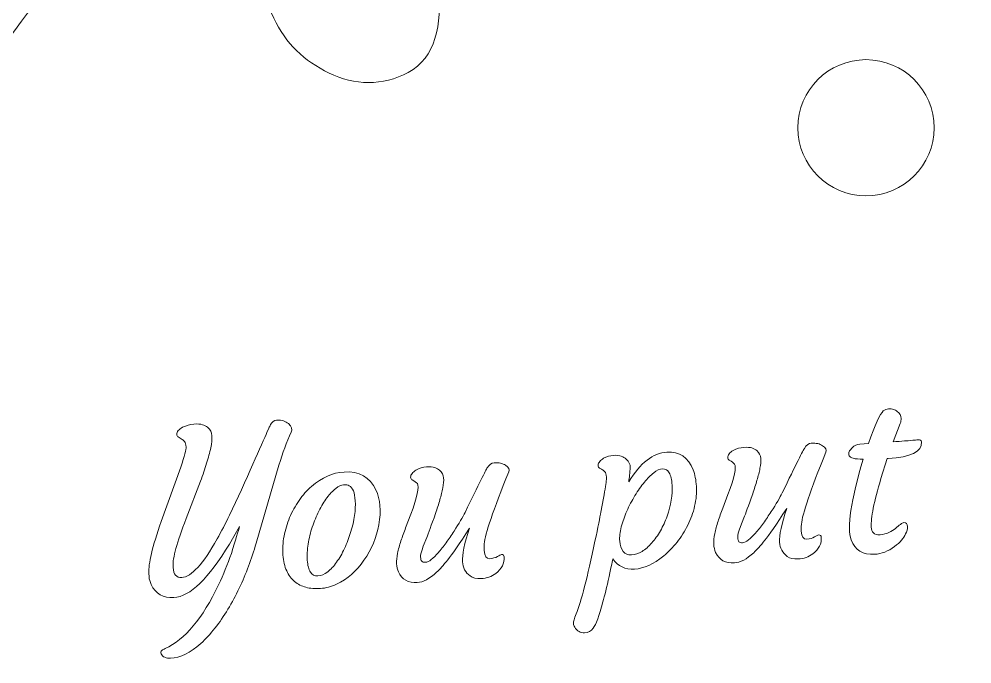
# Model space of a CAD drawing. Header units: inches. Extents: x -160 to 752, y 28 to 782.
# Drawn here: x 504.7 to 584, y 565.2 to 618.9 of the extents above; entities that cross this region are included whole.
import ezdxf

# ---------------------------------------------------------------- set-up
doc = ezdxf.new("R2010")
doc.units = ezdxf.units.IN
doc.header["$MEASUREMENT"] = 0
doc.layers.add('_U+0421_U+043B_U+043E_U+0439 1', color=7, linetype='Continuous')

# ---------------------------------------------------------------- blocks, each defined once
blk = doc.blocks.new('block 2')
at = {"layer": '_U+0421_U+043B_U+043E_U+0439 1', "color": 12, "lineweight": 9, "true_color": 0xe30513}
for points, knots in [([(305.09, 27.814), (184.245, 132.086), (55.294, 227.605), (-54.648, 344.614), (-130.379, 432.044), (-160.472, 554.527), (-106.382, 659.789), (-61.653, 746.823), (0.67, 769.936), (55.395, 761.155), (152.473, 745.576), (244.359, 626.028), (305.003, 559.166), (383.274, 640.557), (469.584, 781.891), (597.356, 753.442), (657.303, 740.096), (700.304, 699.787), (723.454, 645.646), (746.596, 591.535), (751.522, 539.494), (735.492, 482.616), (690.017, 321.273), (429.513, 136.472), (305.09, 27.814), (305.09, 27.814), (305.09, 27.814), (305.09, 27.814)], [0, 0, 0, 0, 1, 1, 1, 2, 2, 2, 3, 3, 3, 4, 4, 4, 5, 5, 5, 6, 6, 6, 7, 7, 7, 8, 8, 8, 9, 9, 9, 9]), ([(670.881, 364.337), (655.014, 380.541), (632.565, 427.432), (627.618, 477.666), (622.671, 527.9), (621.343, 580.311), (602.666, 628.662), (589.882, 661.76), (568.402, 688.477), (543.287, 712.936), (541.661, 711.847), (541.258, 708.778), (541.337, 708.111), (541.803, 704.212), (541.673, 700.705), (541.675, 697.299), (541.49, 692.714), (539.035, 688.354), (534.611, 686.779), (530.955, 685.476), (528.525, 686.499), (527.18, 688.24), (524.795, 691.327), (526.959, 699.995), (527.967, 703.857), (522.779, 702.348), (514.638, 698.887), (511.715, 703.18), (510.344, 705.194), (510.194, 707.528), (510.995, 709.722), (511.795, 711.915), (513.066, 713.554), (515.074, 714.764), (519.191, 717.244), (526.433, 717.482), (531.321, 717.208), (532.897, 717.12), (535.12, 718.535), (535.978, 719.886), (526.652, 728.656), (516.264, 737.135), (506.629, 745.688)], [0, 0, 0, 0, 1, 1, 1, 2, 2, 2, 3, 3, 3, 4, 4, 4, 5, 5, 5, 6, 6, 6, 7, 7, 7, 8, 8, 8, 9, 9, 9, 10, 10, 10, 11, 11, 11, 12, 12, 12, 13, 13, 13, 14, 14, 14, 14]), ([(579.118, 671.93), (563.354, 665.622), (547.381, 659.031), (531.383, 646.389), (532.301, 644.661), (534.518, 644.383), (535.191, 644.395), (539.117, 644.461), (542.591, 643.975), (545.98, 643.63), (550.523, 642.98), (554.61, 640.093), (555.726, 635.532), (556.651, 631.762), (555.385, 629.448), (553.516, 628.288), (550.203, 626.23), (541.801, 629.264), (538.06, 630.661), (539.033, 625.346), (541.648, 616.895), (537.08, 614.424), (534.937, 613.265), (532.599, 613.354), (530.498, 614.373), (528.398, 615.393), (526.897, 616.824), (525.898, 618.945), (523.849, 623.294), (524.351, 630.522), (525.12, 635.357), (525.369, 636.915), (524.806, 638.649), (523.549, 639.64), (517.372, 633.804), (510.588, 626.303), (504.316, 617.896), (480.883, 586.487), (456.694, 534.634), (430.409, 501.711), (431.53, 500.106), (433.73, 499.782), (434.395, 499.874), (438.284, 500.413), (441.793, 500.35), (445.198, 500.417), (449.786, 500.32), (454.192, 497.948), (455.85, 493.555), (457.222, 489.924), (456.246, 487.475), (454.531, 486.097), (451.49, 483.654), (442.783, 485.652), (438.902, 486.587), (440.51, 481.428), (444.125, 473.355), (439.888, 470.351), (437.901, 468.941), (435.57, 468.748), (433.361, 469.506), (431.152, 470.264), (429.49, 471.504), (428.242, 473.489), (425.684, 477.558), (425.309, 484.795), (425.489, 489.687), (425.549, 491.264), (424.78, 492.917), (423.412, 493.75), (394.214, 462.004), (361.883, 456.554), (326.536, 457.856), (291.19, 459.158), (252.356, 466.426), (220.233, 490.946), (188.11, 515.465), (162.695, 557.236), (136.22, 588.276), (114.092, 614.217), (90.283, 633.239), (69.003, 643.796), (67.842, 642.221), (68.554, 640.101), (68.854, 639.5), (70.613, 635.989), (71.678, 632.646), (72.832, 629.442), (74.213, 625.065), (73.379, 620.133), (69.751, 617.151), (66.752, 614.687), (64.118, 614.827), (62.264, 616.01), (58.973, 618.105), (58.073, 626.994), (57.715, 630.969), (53.344, 627.792), (46.856, 621.779), (42.652, 624.828), (40.68, 626.258), (39.748, 628.403), (39.759, 630.739), (39.768, 633.074), (40.41, 635.046), (41.889, 636.865), (44.923, 640.593), (51.657, 643.269), (56.347, 644.667), (57.861, 645.118), (59.18, 646.376), (59.53, 647.939), (34.924, 656.842), (11.318, 654.929), (-10.354, 652.425)], [0, 0, 0, 0, 1, 1, 1, 2, 2, 2, 3, 3, 3, 4, 4, 4, 5, 5, 5, 6, 6, 6, 7, 7, 7, 8, 8, 8, 9, 9, 9, 10, 10, 10, 11, 11, 11, 12, 12, 12, 13, 13, 13, 14, 14, 14, 15, 15, 15, 16, 16, 16, 17, 17, 17, 18, 18, 18, 19, 19, 19, 20, 20, 20, 21, 21, 21, 22, 22, 22, 23, 23, 23, 24, 24, 24, 25, 25, 25, 26, 26, 26, 27, 27, 27, 28, 28, 28, 29, 29, 29, 30, 30, 30, 31, 31, 31, 32, 32, 32, 33, 33, 33, 34, 34, 34, 35, 35, 35, 36, 36, 36, 37, 37, 37, 38, 38, 38, 38]), ([(368.444, 630.967), (378.343, 624.631), (388.243, 618.295), (397.961, 611.693), (397.249, 610.259), (396.105, 609.49), (394.528, 609.413), (389.638, 609.174), (382.461, 608.18), (378.626, 605.282), (376.755, 603.869), (375.663, 602.106), (375.097, 599.841), (374.531, 597.574), (374.923, 595.269), (376.498, 593.41), (379.854, 589.447), (387.588, 593.741), (392.59, 595.784), (391.991, 591.837), (390.747, 582.991), (393.442, 580.171), (394.961, 578.58), (397.485, 577.817), (400.985, 579.496), (405.22, 581.525), (407.205, 586.117), (406.909, 590.697), (406.551, 594.084), (406.313, 597.585), (405.441, 601.414), (405.293, 602.069), (405.109, 604.297), (406.612, 605.55), (430.895, 588.411), (453.347, 569.482), (471.759, 543.656), (499.533, 504.695), (517.314, 450.946), (500.056, 389.009), (482.799, 327.073), (430.596, 256.903), (406.606, 207.427), (393.541, 180.483), (391.138, 191.769), (388.23, 141.243)], [0, 0, 0, 0, 1, 1, 1, 2, 2, 2, 3, 3, 3, 4, 4, 4, 5, 5, 5, 6, 6, 6, 7, 7, 7, 8, 8, 8, 9, 9, 9, 10, 10, 10, 11, 11, 11, 12, 12, 12, 13, 13, 13, 14, 14, 14, 15, 15, 15, 15]), ([(734.596, 615.171), (715.068, 606.429), (695.541, 597.686), (677.914, 587.377), (678.45, 585.495), (680.709, 584.446), (681.368, 584.317), (685.222, 583.563), (688.519, 582.363), (691.761, 581.318), (696.068, 579.734), (699.463, 576.059), (699.603, 571.365), (699.721, 567.486), (698, 565.487), (695.93, 564.742), (692.261, 563.42), (684.676, 568.141), (681.31, 570.287), (681.153, 564.886), (681.946, 556.076), (676.963, 554.612), (674.625, 553.926), (672.358, 554.5), (670.515, 555.936), (668.674, 557.372), (667.505, 559.084), (666.97, 561.367), (665.874, 566.047), (667.873, 573.012), (669.635, 577.58), (670.203, 579.052), (670.013, 580.865), (668.991, 582.097), (655.039, 573.103), (642.523, 562.613), (632.674, 550.234), (610.05, 521.798), (601.028, 481.695), (582.529, 450.134), (581.065, 450.78), (580.089, 452.319), (579.941, 453.891), (579.482, 458.765), (578.168, 465.89), (575.101, 469.592), (573.605, 471.397), (571.795, 472.41), (569.507, 472.874), (567.218, 473.338), (564.931, 472.842), (563.145, 471.185), (559.336, 467.655), (563.973, 460.121), (566.239, 455.216), (562.269, 455.637), (553.376, 456.483), (550.68, 453.665), (549.159, 452.076), (548.51, 449.519), (550.344, 446.098), (552.561, 441.96), (557.238, 440.182), (561.799, 440.684), (565.168, 441.193), (568.654, 441.588), (572.439, 442.63), (573.088, 442.808), (575.4, 442.795), (576.719, 441.35), (555.966, 411.271), (524.705, 390.147), (493.444, 369.023)], [0, 0, 0, 0, 1, 1, 1, 2, 2, 2, 3, 3, 3, 4, 4, 4, 5, 5, 5, 6, 6, 6, 7, 7, 7, 8, 8, 8, 9, 9, 9, 10, 10, 10, 11, 11, 11, 12, 12, 12, 13, 13, 13, 14, 14, 14, 15, 15, 15, 16, 16, 16, 17, 17, 17, 18, 18, 18, 19, 19, 19, 20, 20, 20, 21, 21, 21, 22, 22, 22, 23, 23, 23, 24, 24, 24, 24]), ([(575.155, 615.489), (578.286, 615.489), (580.824, 612.951), (580.824, 609.82), (580.824, 606.689), (578.286, 604.151), (575.155, 604.151), (572.023, 604.151), (569.485, 606.689), (569.485, 609.82), (569.485, 612.951), (572.023, 615.489), (575.155, 615.489), (575.155, 615.489), (575.155, 615.489), (575.155, 615.489)], [0, 0, 0, 0, 1, 1, 1, 2, 2, 2, 3, 3, 3, 4, 4, 4, 5, 5, 5, 5])]:
    blk.add_open_spline(points, degree=3, knots=knots, dxfattribs=at)
at = {"layer": '_U+0421_U+043B_U+043E_U+0439 1', "lineweight": 0}
for points, knots in [([(578.314, 576.957), (578.492, 576.968), (578.587, 576.855), (578.601, 576.615), (578.614, 576.416), (578.564, 576.215), (578.453, 576.021), (578.313, 575.659), (578.004, 575.302), (577.531, 574.957), (576.993, 574.561), (576.443, 574.349), (575.876, 574.314), (574.897, 574.253), (574.247, 574.651), (573.93, 575.513), (573.558, 576.535), (573.887, 578.77), (574.921, 582.218), (574.217, 582.234), (573.829, 582.332), (573.755, 582.512), (573.736, 582.564), (573.723, 582.622), (573.719, 582.688), (573.716, 582.75), (573.739, 582.826), (573.79, 582.917), (573.844, 583.005), (573.913, 583.091), (573.999, 583.177), (574.203, 583.365), (574.412, 583.469), (574.631, 583.482), (574.631, 583.482), (575.353, 583.527), (575.353, 583.527), (575.916, 585.107), (576.329, 586.011), (576.596, 586.243), (576.724, 586.348), (576.871, 586.404), (577.033, 586.414), (577.198, 586.424), (577.336, 586.414), (577.448, 586.377), (577.559, 586.341), (577.663, 586.287), (577.752, 586.212), (577.956, 586.043), (578.069, 585.843), (578.083, 585.619), (578.09, 585.498), (578.061, 585.355), (578, 585.192), (578, 585.192), (577.414, 583.683), (577.414, 583.683), (577.414, 583.683), (577.632, 583.696), (577.632, 583.696), (578.01, 583.719), (578.314, 583.741), (578.545, 583.762), (578.545, 583.762), (578.719, 583.772), (579.064, 583.8), (579.18, 583.813), (579.326, 583.825), (579.497, 583.836), (579.672, 583.847), (579.763, 583.79), (579.771, 583.662), (579.82, 582.858), (578.895, 582.398), (576.997, 582.28), (576.997, 582.28), (576.922, 582.276), (576.922, 582.276), (576.922, 582.276), (576.401, 580.63), (576.401, 580.63), (575.818, 578.689), (575.551, 577.337), (575.598, 576.577), (575.611, 576.365), (575.671, 576.202), (575.775, 576.09), (575.879, 575.975), (576.067, 575.927), (576.335, 575.943), (576.602, 575.96), (576.843, 576.022), (577.055, 576.126), (577.267, 576.233), (577.455, 576.344), (577.613, 576.469), (577.768, 576.592), (577.905, 576.7), (578.017, 576.801), (578.131, 576.899), (578.23, 576.952), (578.314, 576.957), (578.314, 576.957), (578.314, 576.957), (578.314, 576.957)], [0, 0, 0, 0, 1, 1, 1, 2, 2, 2, 3, 3, 3, 4, 4, 4, 5, 5, 5, 6, 6, 6, 7, 7, 7, 8, 8, 8, 9, 9, 9, 10, 10, 10, 11, 11, 11, 12, 12, 12, 13, 13, 13, 14, 14, 14, 15, 15, 15, 16, 16, 16, 17, 17, 17, 18, 18, 18, 19, 19, 19, 20, 20, 20, 21, 21, 21, 22, 22, 22, 23, 23, 23, 24, 24, 24, 25, 25, 25, 26, 26, 26, 27, 27, 27, 28, 28, 28, 29, 29, 29, 30, 30, 30, 31, 31, 31, 32, 32, 32, 33, 33, 33, 34, 34, 34, 35, 35, 35, 35]), ([(517.521, 573.21), (517.557, 572.631), (517.793, 572.354), (518.232, 572.381), (519.036, 572.431), (520.018, 573.502), (521.177, 575.598), (521.523, 576.216), (521.868, 576.869), (522.21, 577.557), (522.21, 577.557), (523.196, 579.672), (523.196, 579.672), (524.6, 582.856), (525.411, 584.67), (525.627, 585.118), (525.736, 585.344), (525.903, 585.463), (526.127, 585.477), (526.351, 585.491), (526.544, 585.472), (526.7, 585.419), (526.853, 585.362), (526.99, 585.286), (527.109, 585.191), (527.379, 584.963), (527.457, 584.724), (527.344, 584.473), (526.966, 583.655), (526.625, 582.746), (526.321, 581.742), (526.321, 581.742), (524.433, 575.239), (524.433, 575.239), (524.229, 574.579), (524.016, 573.94), (523.791, 573.326), (523.566, 572.711), (523.307, 572.098), (523.02, 571.486), (522.728, 570.877), (522.418, 570.291), (522.078, 569.732), (521.74, 569.173), (521.381, 568.654), (521.001, 568.168), (520.625, 567.684), (520.231, 567.26), (519.826, 566.891), (518.963, 566.118), (518.119, 565.703), (517.291, 565.652), (517.132, 565.642), (516.976, 565.67), (516.819, 565.735), (516.663, 565.798), (516.565, 565.895), (516.526, 566.027), (516.487, 566.159), (516.503, 566.251), (516.572, 566.305), (516.643, 566.359), (516.737, 566.412), (516.855, 566.469), (518.496, 567.2), (519.978, 568.971), (521.303, 571.783), (521.689, 572.614), (522.043, 573.477), (522.36, 574.369), (522.718, 575.52), (522.946, 576.276), (523.046, 576.629), (523.046, 576.629), (522.211, 575.167), (522.211, 575.167), (520.466, 572.279), (518.922, 570.795), (517.581, 570.712), (516.676, 570.656), (516.046, 571.014), (515.695, 571.787), (515.586, 572.03), (515.529, 572.239), (515.518, 572.417), (515.518, 572.417), (515.497, 572.763), (515.497, 572.763), (515.451, 573.498), (515.792, 574.927), (516.524, 577.043), (516.524, 577.043), (518.148, 581.578), (518.148, 581.578), (518.459, 582.483), (518.609, 583.036), (518.597, 583.242), (518.584, 583.444), (518.537, 583.594), (518.459, 583.696), (518.378, 583.794), (518.292, 583.87), (518.198, 583.927), (518.198, 583.927), (517.936, 584.092), (517.936, 584.092), (517.863, 584.138), (517.82, 584.207), (517.815, 584.307), (517.808, 584.403), (517.852, 584.503), (517.943, 584.606), (518.034, 584.711), (518.156, 584.803), (518.31, 584.885), (518.619, 585.045), (518.927, 585.135), (519.232, 585.154), (519.541, 585.173), (519.779, 585.154), (519.951, 585.102), (520.124, 585.047), (520.266, 584.977), (520.381, 584.884), (520.608, 584.698), (520.729, 584.462), (520.747, 584.178), (520.763, 583.898), (520.732, 583.561), (520.65, 583.171), (520.564, 582.781), (520.453, 582.352), (520.306, 581.89), (520.16, 581.424), (519.99, 580.932), (519.797, 580.413), (519.797, 580.413), (518.599, 577.28), (518.599, 577.28), (517.835, 575.284), (517.474, 573.974), (517.513, 573.347), (517.513, 573.347), (517.521, 573.21), (517.521, 573.21), (517.521, 573.21), (517.521, 573.21), (517.521, 573.21)], [0, 0, 0, 0, 1, 1, 1, 2, 2, 2, 3, 3, 3, 4, 4, 4, 5, 5, 5, 6, 6, 6, 7, 7, 7, 8, 8, 8, 9, 9, 9, 10, 10, 10, 11, 11, 11, 12, 12, 12, 13, 13, 13, 14, 14, 14, 15, 15, 15, 16, 16, 16, 17, 17, 17, 18, 18, 18, 19, 19, 19, 20, 20, 20, 21, 21, 21, 22, 22, 22, 23, 23, 23, 24, 24, 24, 25, 25, 25, 26, 26, 26, 27, 27, 27, 28, 28, 28, 29, 29, 29, 30, 30, 30, 31, 31, 31, 32, 32, 32, 33, 33, 33, 34, 34, 34, 35, 35, 35, 36, 36, 36, 37, 37, 37, 38, 38, 38, 39, 39, 39, 40, 40, 40, 41, 41, 41, 42, 42, 42, 43, 43, 43, 44, 44, 44, 45, 45, 45, 46, 46, 46, 47, 47, 47, 48, 48, 48, 49, 49, 49, 49]), ([(571.213, 575.921), (571.353, 575.929), (571.429, 575.865), (571.438, 575.725), (571.471, 575.195), (571.236, 574.734), (570.735, 574.343), (570.397, 574.091), (569.99, 573.95), (569.513, 573.921), (569.124, 573.896), (568.821, 573.968), (568.602, 574.139), (568.211, 574.444), (568.002, 574.834), (567.973, 575.308), (567.935, 575.912), (568.131, 576.85), (568.559, 578.121), (567.7, 576.799), (567.094, 575.916), (566.743, 575.476), (566.391, 575.035), (566.082, 574.691), (565.818, 574.443), (565.239, 573.907), (564.702, 573.623), (564.21, 573.593), (563.456, 573.546), (562.934, 573.839), (562.644, 574.475), (562.557, 574.673), (562.509, 574.898), (562.493, 575.157), (562.477, 575.416), (562.503, 575.708), (562.57, 576.034), (562.638, 576.358), (562.733, 576.698), (562.851, 577.056), (562.97, 577.41), (563.1, 577.775), (563.243, 578.15), (563.243, 578.15), (563.668, 579.277), (563.668, 579.277), (564.214, 580.721), (564.396, 581.57), (564.215, 581.822), (564.136, 581.933), (563.991, 582.04), (563.781, 582.142), (563.707, 582.182), (563.665, 582.251), (563.659, 582.36), (563.652, 582.466), (563.689, 582.572), (563.774, 582.674), (563.855, 582.776), (563.966, 582.867), (564.101, 582.95), (564.388, 583.109), (564.683, 583.196), (564.982, 583.214), (565.278, 583.233), (565.508, 583.216), (565.667, 583.163), (565.827, 583.107), (565.957, 583.034), (566.062, 582.944), (566.274, 582.753), (566.388, 582.538), (566.403, 582.295), (566.418, 582.052), (566.398, 581.776), (566.335, 581.471), (566.275, 581.164), (566.193, 580.831), (566.087, 580.471), (565.981, 580.111), (565.864, 579.734), (565.734, 579.348), (565.374, 578.337), (565.131, 577.669), (565.004, 577.342), (565.004, 577.342), (564.711, 576.62), (564.711, 576.62), (564.547, 576.188), (564.472, 575.886), (564.482, 575.718), (564.493, 575.546), (564.528, 575.427), (564.585, 575.361), (564.646, 575.293), (564.748, 575.265), (564.891, 575.274), (565.034, 575.283), (565.196, 575.361), (565.374, 575.507), (565.556, 575.653), (565.75, 575.843), (565.964, 576.081), (566.174, 576.323), (566.392, 576.596), (566.616, 576.907), (566.842, 577.218), (567.059, 577.538), (567.273, 577.867), (567.69, 578.518), (567.996, 579.037), (568.184, 579.428), (569.334, 581.788), (569.948, 583.024), (570.026, 583.132), (570.207, 583.406), (570.398, 583.549), (570.599, 583.561), (570.803, 583.574), (570.985, 583.563), (571.137, 583.526), (571.292, 583.491), (571.428, 583.434), (571.542, 583.354), (571.808, 583.183), (571.904, 582.998), (571.822, 582.805), (570.531, 579.616), (569.85, 577.619), (569.785, 576.815), (569.77, 576.539), (569.766, 576.348), (569.773, 576.245), (569.802, 575.783), (569.956, 575.558), (570.236, 575.576), (570.498, 575.592), (570.711, 575.655), (570.875, 575.759), (571.041, 575.863), (571.153, 575.917), (571.213, 575.921), (571.213, 575.921), (571.213, 575.921), (571.213, 575.921)], [0, 0, 0, 0, 1, 1, 1, 2, 2, 2, 3, 3, 3, 4, 4, 4, 5, 5, 5, 6, 6, 6, 7, 7, 7, 8, 8, 8, 9, 9, 9, 10, 10, 10, 11, 11, 11, 12, 12, 12, 13, 13, 13, 14, 14, 14, 15, 15, 15, 16, 16, 16, 17, 17, 17, 18, 18, 18, 19, 19, 19, 20, 20, 20, 21, 21, 21, 22, 22, 22, 23, 23, 23, 24, 24, 24, 25, 25, 25, 26, 26, 26, 27, 27, 27, 28, 28, 28, 29, 29, 29, 30, 30, 30, 31, 31, 31, 32, 32, 32, 33, 33, 33, 34, 34, 34, 35, 35, 35, 36, 36, 36, 37, 37, 37, 38, 38, 38, 39, 39, 39, 40, 40, 40, 41, 41, 41, 42, 42, 42, 43, 43, 43, 44, 44, 44, 45, 45, 45, 46, 46, 46, 47, 47, 47, 48, 48, 48, 48]), ([(554.09, 573.928), (554.083, 573.837), (553.982, 573.349), (553.783, 572.461), (553.585, 571.576), (553.415, 570.874), (553.276, 570.349), (552.963, 569.182), (552.692, 568.452), (552.46, 568.157), (552.271, 567.926), (552.035, 567.799), (551.749, 567.781), (551.403, 567.76), (551.127, 567.915), (550.923, 568.243), (550.864, 568.339), (550.829, 568.444), (550.821, 568.562), (550.814, 568.684), (550.888, 568.945), (551.048, 569.352), (551.466, 570.385), (551.985, 572.403), (552.607, 575.403), (552.858, 576.592), (553.021, 577.399), (553.098, 577.826), (553.098, 577.826), (553.321, 578.985), (553.321, 578.985), (553.461, 579.75), (553.542, 580.271), (553.559, 580.545), (553.577, 580.818), (553.546, 581.007), (553.474, 581.115), (553.398, 581.226), (553.318, 581.305), (553.227, 581.356), (553.139, 581.41), (553.058, 581.455), (552.981, 581.494), (552.907, 581.53), (552.871, 581.606), (552.877, 581.719), (552.882, 581.835), (552.926, 581.941), (553.007, 582.04), (553.092, 582.139), (553.196, 582.227), (553.326, 582.303), (553.592, 582.448), (553.865, 582.528), (554.139, 582.544), (554.417, 582.562), (554.637, 582.544), (554.8, 582.485), (554.963, 582.43), (555.099, 582.344), (555.209, 582.235), (555.442, 582.012), (555.553, 581.787), (555.545, 581.562), (555.512, 581.087), (555.471, 580.681), (555.417, 580.344), (556.388, 581.924), (557.445, 582.749), (558.592, 582.82), (559.633, 582.884), (560.36, 582.388), (560.782, 581.335), (560.927, 580.965), (561.014, 580.508), (561.048, 579.966), (561.082, 579.427), (561.034, 578.876), (560.903, 578.321), (560.771, 577.769), (560.582, 577.238), (560.332, 576.734), (560.082, 576.231), (559.785, 575.759), (559.439, 575.328), (559.094, 574.894), (558.723, 574.511), (558.328, 574.18), (557.492, 573.494), (556.682, 573.128), (555.904, 573.08), (555.125, 573.032), (554.519, 573.313), (554.09, 573.928), (554.09, 573.928), (554.09, 573.928), (554.09, 573.928)], [0, 0, 0, 0, 1, 1, 1, 2, 2, 2, 3, 3, 3, 4, 4, 4, 5, 5, 5, 6, 6, 6, 7, 7, 7, 8, 8, 8, 9, 9, 9, 10, 10, 10, 11, 11, 11, 12, 12, 12, 13, 13, 13, 14, 14, 14, 15, 15, 15, 16, 16, 16, 17, 17, 17, 18, 18, 18, 19, 19, 19, 20, 20, 20, 21, 21, 21, 22, 22, 22, 23, 23, 23, 24, 24, 24, 25, 25, 25, 26, 26, 26, 27, 27, 27, 28, 28, 28, 29, 29, 29, 30, 30, 30, 31, 31, 31, 32, 32, 32, 32]), ([(544.831, 574.291), (544.972, 574.299), (545.048, 574.235), (545.055, 574.095), (545.089, 573.565), (544.854, 573.104), (544.353, 572.713), (544.015, 572.461), (543.608, 572.32), (543.131, 572.291), (542.742, 572.267), (542.44, 572.339), (542.221, 572.509), (541.829, 572.814), (541.62, 573.204), (541.591, 573.678), (541.555, 574.282), (541.749, 575.22), (542.177, 576.491), (541.318, 575.169), (540.712, 574.286), (540.361, 573.846), (540.01, 573.405), (539.699, 573.061), (539.436, 572.813), (538.856, 572.277), (538.321, 571.993), (537.828, 571.963), (537.074, 571.916), (536.553, 572.209), (536.263, 572.845), (536.176, 573.043), (536.128, 573.268), (536.111, 573.527), (536.096, 573.786), (536.121, 574.078), (536.188, 574.404), (536.256, 574.727), (536.351, 575.068), (536.47, 575.426), (536.588, 575.78), (536.719, 576.145), (536.862, 576.52), (536.862, 576.52), (537.286, 577.647), (537.286, 577.647), (537.832, 579.091), (538.013, 579.941), (537.833, 580.192), (537.754, 580.303), (537.61, 580.41), (537.4, 580.513), (537.326, 580.552), (537.284, 580.621), (537.277, 580.73), (537.27, 580.836), (537.307, 580.942), (537.392, 581.044), (537.473, 581.145), (537.584, 581.237), (537.719, 581.32), (538.007, 581.479), (538.302, 581.566), (538.6, 581.584), (538.896, 581.603), (539.126, 581.586), (539.285, 581.533), (539.446, 581.477), (539.575, 581.404), (539.681, 581.314), (539.892, 581.123), (540.006, 580.908), (540.021, 580.665), (540.036, 580.422), (540.015, 580.146), (539.953, 579.841), (539.894, 579.534), (539.811, 579.201), (539.705, 578.841), (539.599, 578.481), (539.482, 578.104), (539.352, 577.718), (538.993, 576.708), (538.749, 576.039), (538.622, 575.712), (538.622, 575.712), (538.329, 574.99), (538.329, 574.99), (538.165, 574.558), (538.09, 574.256), (538.1, 574.087), (538.111, 573.916), (538.147, 573.796), (538.203, 573.731), (538.264, 573.663), (538.366, 573.635), (538.51, 573.644), (538.653, 573.653), (538.814, 573.731), (538.993, 573.877), (539.174, 574.023), (539.368, 574.213), (539.582, 574.451), (539.793, 574.692), (540.011, 574.966), (540.235, 575.277), (540.46, 575.588), (540.678, 575.908), (540.892, 576.237), (541.308, 576.888), (541.614, 577.408), (541.803, 577.798), (542.952, 580.158), (543.566, 581.394), (543.644, 581.502), (543.824, 581.776), (544.016, 581.919), (544.219, 581.931), (544.421, 581.944), (544.603, 581.934), (544.755, 581.896), (544.911, 581.862), (545.046, 581.804), (545.16, 581.724), (545.427, 581.553), (545.522, 581.368), (545.441, 581.175), (544.149, 577.986), (543.469, 575.99), (543.403, 575.185), (543.388, 574.908), (543.385, 574.718), (543.391, 574.615), (543.42, 574.154), (543.575, 573.929), (543.855, 573.946), (544.116, 573.962), (544.328, 574.025), (544.494, 574.129), (544.66, 574.233), (544.772, 574.287), (544.831, 574.291), (544.831, 574.291), (544.831, 574.291), (544.831, 574.291)], [0, 0, 0, 0, 1, 1, 1, 2, 2, 2, 3, 3, 3, 4, 4, 4, 5, 5, 5, 6, 6, 6, 7, 7, 7, 8, 8, 8, 9, 9, 9, 10, 10, 10, 11, 11, 11, 12, 12, 12, 13, 13, 13, 14, 14, 14, 15, 15, 15, 16, 16, 16, 17, 17, 17, 18, 18, 18, 19, 19, 19, 20, 20, 20, 21, 21, 21, 22, 22, 22, 23, 23, 23, 24, 24, 24, 25, 25, 25, 26, 26, 26, 27, 27, 27, 28, 28, 28, 29, 29, 29, 30, 30, 30, 31, 31, 31, 32, 32, 32, 33, 33, 33, 34, 34, 34, 35, 35, 35, 36, 36, 36, 37, 37, 37, 38, 38, 38, 39, 39, 39, 40, 40, 40, 41, 41, 41, 42, 42, 42, 43, 43, 43, 44, 44, 44, 45, 45, 45, 46, 46, 46, 47, 47, 47, 48, 48, 48, 48]), ([(527.623, 572.045), (527.353, 572.273), (527.135, 572.569), (526.965, 572.937), (526.795, 573.302), (526.693, 573.739), (526.655, 574.25), (526.618, 574.761), (526.648, 575.282), (526.746, 575.813), (526.845, 576.345), (526.998, 576.861), (527.211, 577.362), (527.42, 577.866), (527.682, 578.339), (527.992, 578.786), (528.303, 579.231), (528.653, 579.628), (529.042, 579.968), (529.888, 580.705), (530.789, 581.102), (531.742, 581.161), (532.998, 581.238), (533.88, 580.742), (534.393, 579.667), (534.758, 578.889), (534.835, 577.927), (534.625, 576.775), (534.434, 575.719), (534.025, 574.737), (533.396, 573.822), (532.774, 572.911), (532.018, 572.245), (531.121, 571.824), (530.669, 571.611), (530.22, 571.493), (529.773, 571.465), (529.325, 571.437), (528.923, 571.469), (528.566, 571.562), (528.211, 571.656), (527.894, 571.818), (527.623, 572.045), (527.623, 572.045), (527.623, 572.045), (527.623, 572.045)], [0, 0, 0, 0, 1, 1, 1, 2, 2, 2, 3, 3, 3, 4, 4, 4, 5, 5, 5, 6, 6, 6, 7, 7, 7, 8, 8, 8, 9, 9, 9, 10, 10, 10, 11, 11, 11, 12, 12, 12, 13, 13, 13, 14, 14, 14, 15, 15, 15, 15]), ([(555.261, 577.91), (555.066, 577.466), (554.912, 577.028), (554.801, 576.593), (554.689, 576.16), (554.646, 575.767), (554.668, 575.412), (554.689, 575.06), (554.785, 574.775), (554.949, 574.553), (555.116, 574.335), (555.35, 574.237), (555.646, 574.256), (555.945, 574.274), (556.236, 574.37), (556.522, 574.55), (556.808, 574.731), (557.078, 574.966), (557.339, 575.257), (557.599, 575.549), (557.838, 575.886), (558.055, 576.268), (558.272, 576.651), (558.457, 577.053), (558.609, 577.479), (558.936, 578.403), (559.077, 579.272), (559.027, 580.079), (559, 580.518), (558.92, 580.854), (558.789, 581.093), (558.659, 581.329), (558.473, 581.439), (558.234, 581.424), (557.991, 581.409), (557.747, 581.301), (557.497, 581.097), (557.247, 580.897), (556.988, 580.634), (556.721, 580.308), (556.452, 579.985), (556.194, 579.612), (555.938, 579.196), (555.682, 578.78), (555.455, 578.353), (555.261, 577.91), (555.261, 577.91), (555.261, 577.91), (555.261, 577.91)], [0, 0, 0, 0, 1, 1, 1, 2, 2, 2, 3, 3, 3, 4, 4, 4, 5, 5, 5, 6, 6, 6, 7, 7, 7, 8, 8, 8, 9, 9, 9, 10, 10, 10, 11, 11, 11, 12, 12, 12, 13, 13, 13, 14, 14, 14, 15, 15, 15, 16, 16, 16, 16]), ([(529.095, 576.581), (528.939, 576.121), (528.824, 575.648), (528.747, 575.168), (528.671, 574.684), (528.648, 574.232), (528.678, 573.812), (528.711, 573.389), (528.796, 573.059), (528.936, 572.827), (529.075, 572.595), (529.285, 572.489), (529.566, 572.506), (529.846, 572.524), (530.114, 572.634), (530.374, 572.844), (530.633, 573.051), (530.882, 573.323), (531.118, 573.656), (531.353, 573.987), (531.572, 574.366), (531.77, 574.794), (531.972, 575.223), (532.141, 575.668), (532.285, 576.127), (532.595, 577.132), (532.719, 578.012), (532.663, 578.772), (532.621, 579.442), (532.458, 579.86), (532.173, 580.024), (532.058, 580.092), (531.901, 580.116), (531.704, 580.104), (531.505, 580.092), (531.286, 579.991), (531.042, 579.794), (530.794, 579.598), (530.554, 579.342), (530.317, 579.021), (530.081, 578.7), (529.856, 578.329), (529.644, 577.906), (529.433, 577.484), (529.251, 577.044), (529.095, 576.581), (529.095, 576.581), (529.095, 576.581), (529.095, 576.581)], [0, 0, 0, 0, 1, 1, 1, 2, 2, 2, 3, 3, 3, 4, 4, 4, 5, 5, 5, 6, 6, 6, 7, 7, 7, 8, 8, 8, 9, 9, 9, 10, 10, 10, 11, 11, 11, 12, 12, 12, 13, 13, 13, 14, 14, 14, 15, 15, 15, 16, 16, 16, 16])]:
    blk.add_open_spline(points, degree=3, knots=knots, dxfattribs=at)

msp = doc.modelspace()

# ---------------------------------------------------------------- block references
at = {"layer": '_U+0421_U+043B_U+043E_U+0439 1'}
msp.add_blockref('block 2', (0, 0), dxfattribs=at)

doc.saveas('drawing.dxf')
